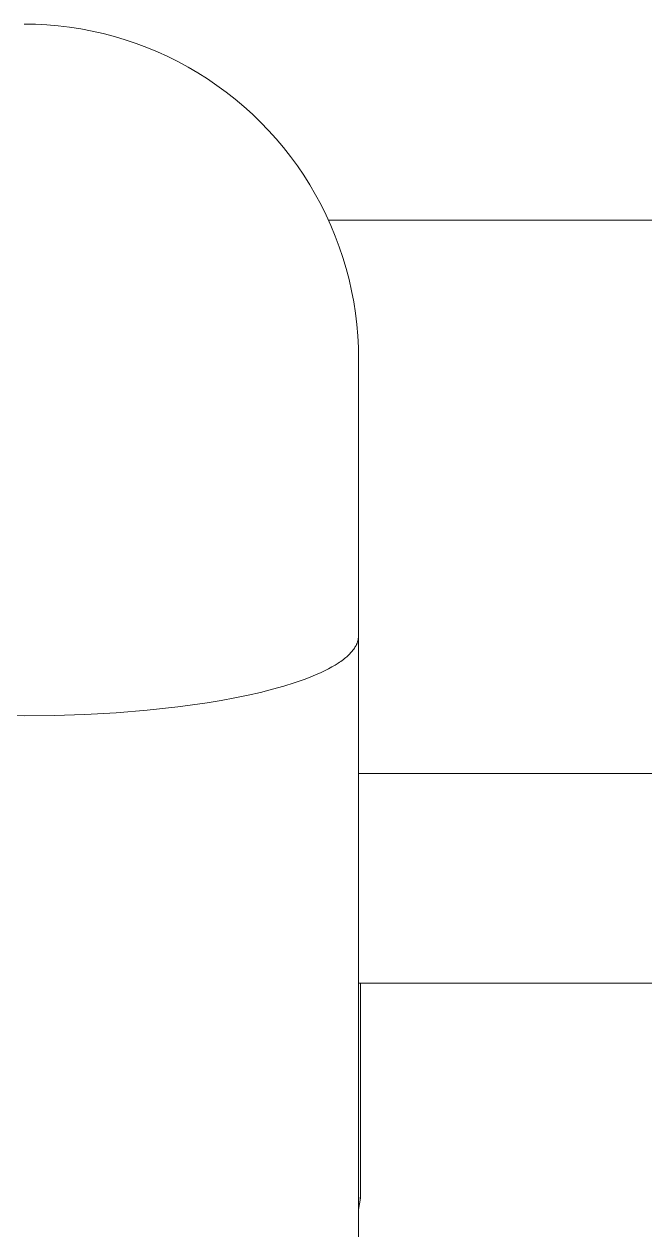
# Model space of a CAD drawing. Header units: millimetres. Extents: x -779 to 3049, y 55 to 2500.
# Drawn here: x -113.4 to -85.5, y 1972.2 to 2026.2 of the extents above; entities that cross this region are included whole.
import ezdxf

# ---------------------------------------------------------------- set-up
doc = ezdxf.new("R2010")
doc.units = ezdxf.units.MM
doc.layers.add('ZANO_R', color=7, linetype='Continuous', lineweight=0)

msp = doc.modelspace()

# ---------------------------------------------------------------- linework, layer by layer
at = {"layer": 'ZANO_R'}
for p, q in [((-113.358, 2026.24), (-112.846, 2026.231)), ((-112.846, 2026.231), (-112.334, 2026.205)), ((-112.334, 2026.205), (-111.824, 2026.162)), ((-111.824, 2026.162), (-111.316, 2026.1)), ((-111.316, 2026.1), (-110.809, 2026.022)), ((-110.809, 2026.022), (-110.306, 2025.926)), ((-110.306, 2025.926), (-109.807, 2025.814)), ((-109.807, 2025.814), (-109.311, 2025.684)), ((-109.311, 2025.684), (-108.82, 2025.537)), ((-108.82, 2025.537), (-108.335, 2025.374)), ((-108.335, 2025.374), (-107.855, 2025.194)), ((-107.855, 2025.194), (-107.382, 2024.998)), ((-107.382, 2024.998), (-106.916, 2024.786)), ((-106.916, 2024.786), (-106.457, 2024.558)), ((-106.457, 2024.558), (-106.006, 2024.315)), ((-106.006, 2024.315), (-105.564, 2024.056)), ((-105.564, 2024.056), (-105.131, 2023.783)), ((-105.131, 2023.783), (-104.708, 2023.495)), ((-104.708, 2023.495), (-104.295, 2023.192)), ((-104.295, 2023.192), (-103.892, 2022.876)), ((-103.892, 2022.876), (-103.5, 2022.546)), ((-103.5, 2022.546), (-103.12, 2022.203)), ((-103.12, 2022.203), (-102.752, 2021.847)), ((-102.752, 2021.847), (-102.396, 2021.478)), ((-102.396, 2021.478), (-102.052, 2021.098)), ((-102.052, 2021.098), (-101.722, 2020.706)), ((-101.722, 2020.706), (-101.406, 2020.304)), ((-101.406, 2020.304), (-101.104, 2019.89)), ((-101.104, 2019.89), (-100.815, 2019.467)), ((-100.815, 2019.467), (-100.542, 2019.034)), ((-100.542, 2019.034), (-100.283, 2018.592)), ((-100.283, 2018.592), (-100.04, 2018.141)), ((-100.04, 2018.141), (-99.812, 2017.682)), ((-99.812, 2017.682), (-99.6, 2017.216)), ((-99.707, 2017.456), (-78.358, 2017.456)), ((-99.6, 2017.216), (-99.404, 2016.743)), ((-99.404, 2016.743), (-99.224, 2016.263)), ((-99.224, 2016.263), (-99.061, 2015.778)), ((-99.061, 2015.778), (-98.914, 2015.287)), ((-98.914, 2015.287), (-98.785, 2014.792)), ((-98.785, 2014.792), (-98.672, 2014.292)), ((-98.672, 2014.292), (-98.576, 2013.789)), ((-98.576, 2013.789), (-98.498, 2013.283)), ((-98.498, 2013.283), (-98.437, 2012.774)), ((-98.437, 2012.774), (-98.393, 2012.264)), ((-98.393, 2012.264), (-98.367, 2011.752)), ((-98.367, 2011.752), (-98.358, 2011.24)), ((-98.36, 2011.051), (-98.363, 2011.2)), ((-98.358, 2011.24), (-98.358, 1998.838)), ((-98.435, 1998.474), (-98.444, 1998.453)), ((-98.427, 1998.494), (-98.435, 1998.474)), ((-98.419, 1998.515), (-98.427, 1998.494)), ((-98.411, 1998.535), (-98.419, 1998.515)), ((-98.404, 1998.556), (-98.411, 1998.535)), ((-98.398, 1998.576), (-98.404, 1998.556)), ((-98.392, 1998.597), (-98.398, 1998.576)), ((-98.387, 1998.617), (-98.392, 1998.597)), ((-98.382, 1998.637), (-98.387, 1998.617)), ((-98.377, 1998.658), (-98.382, 1998.637)), ((-98.373, 1998.678), (-98.377, 1998.658)), ((-98.37, 1998.698), (-98.373, 1998.678)), ((-98.366, 1998.718), (-98.37, 1998.698)), ((-98.364, 1998.738), (-98.366, 1998.718)), ((-98.362, 1998.758), (-98.364, 1998.738)), ((-98.36, 1998.779), (-98.362, 1998.758)), ((-98.359, 1998.799), (-98.36, 1998.779)), ((-98.358, 1998.818), (-98.359, 1998.799)), ((-98.358, 1998.838), (-98.358, 1998.818)), ((-98.358, 1998.799), (-98.358, 1835.659)), ((-98.842, 1997.931), (-98.888, 1997.889)), ((-98.797, 1997.973), (-98.842, 1997.931)), ((-98.755, 1998.015), (-98.797, 1997.973)), ((-98.715, 1998.057), (-98.755, 1998.015)), ((-98.677, 1998.099), (-98.715, 1998.057)), ((-98.642, 1998.141), (-98.677, 1998.099)), ((-98.609, 1998.183), (-98.642, 1998.141)), ((-98.577, 1998.225), (-98.609, 1998.183)), ((-98.548, 1998.266), (-98.577, 1998.225)), ((-98.535, 1998.287), (-98.548, 1998.266)), ((-98.522, 1998.308), (-98.535, 1998.287)), ((-98.509, 1998.329), (-98.522, 1998.308)), ((-98.497, 1998.35), (-98.509, 1998.329)), ((-98.485, 1998.37), (-98.497, 1998.35)), ((-98.474, 1998.391), (-98.485, 1998.37)), ((-98.464, 1998.412), (-98.474, 1998.391)), ((-98.454, 1998.432), (-98.464, 1998.412)), ((-98.444, 1998.453), (-98.454, 1998.432)), ((-99.553, 1997.429), (-99.704, 1997.347)), ((-99.411, 1997.512), (-99.553, 1997.429)), ((-99.279, 1997.596), (-99.411, 1997.512)), ((-99.216, 1997.637), (-99.279, 1997.596)), ((-99.156, 1997.679), (-99.216, 1997.637)), ((-99.098, 1997.721), (-99.156, 1997.679)), ((-99.042, 1997.763), (-99.098, 1997.721)), ((-98.988, 1997.805), (-99.042, 1997.763)), ((-98.937, 1997.847), (-98.988, 1997.805)), ((-98.888, 1997.889), (-98.937, 1997.847)), ((-100.803, 1996.867), (-101.241, 1996.715)), ((-100.597, 1996.945), (-100.803, 1996.867)), ((-100.4, 1997.024), (-100.597, 1996.945)), ((-100.213, 1997.103), (-100.4, 1997.024)), ((-100.034, 1997.184), (-100.213, 1997.103)), ((-99.864, 1997.265), (-100.034, 1997.184)), ((-99.704, 1997.347), (-99.864, 1997.265)), ((-102.217, 1996.426), (-102.752, 1996.291)), ((-101.713, 1996.568), (-102.217, 1996.426)), ((-101.241, 1996.715), (-101.713, 1996.568)), ((-105.15, 1995.823), (-106.469, 1995.638)), ((-104.516, 1995.928), (-105.15, 1995.823)), ((-103.904, 1996.042), (-104.516, 1995.928)), ((-103.315, 1996.163), (-103.904, 1996.042)), ((-102.752, 1996.291), (-103.315, 1996.163)), ((-113.358, 1995.236), (-114.706, 1995.25)), ((-112.01, 1995.25), (-113.358, 1995.236)), ((-110.629, 1995.296), (-112.01, 1995.25)), ((-109.231, 1995.375), (-110.629, 1995.296)), ((-107.837, 1995.489), (-109.231, 1995.375)), ((-106.469, 1995.638), (-107.837, 1995.489)), ((-83.94, 1992.659), (-98.358, 1992.659)), ((-83.94, 1983.253), (-98.358, 1983.253)), ((-98.274, 1973.625), (-98.274, 1983.253)), ((-83.94, 1983.25), (-98.274, 1983.25)), ((-98.358, 1973.631), (-98.274, 1973.625)), ((-98.313, 1973.369), (-98.274, 1973.625)), ((-98.358, 1973.114), (-98.313, 1973.369))]:
    msp.add_line(p, q, dxfattribs=at)

doc.saveas('drawing.dxf')
